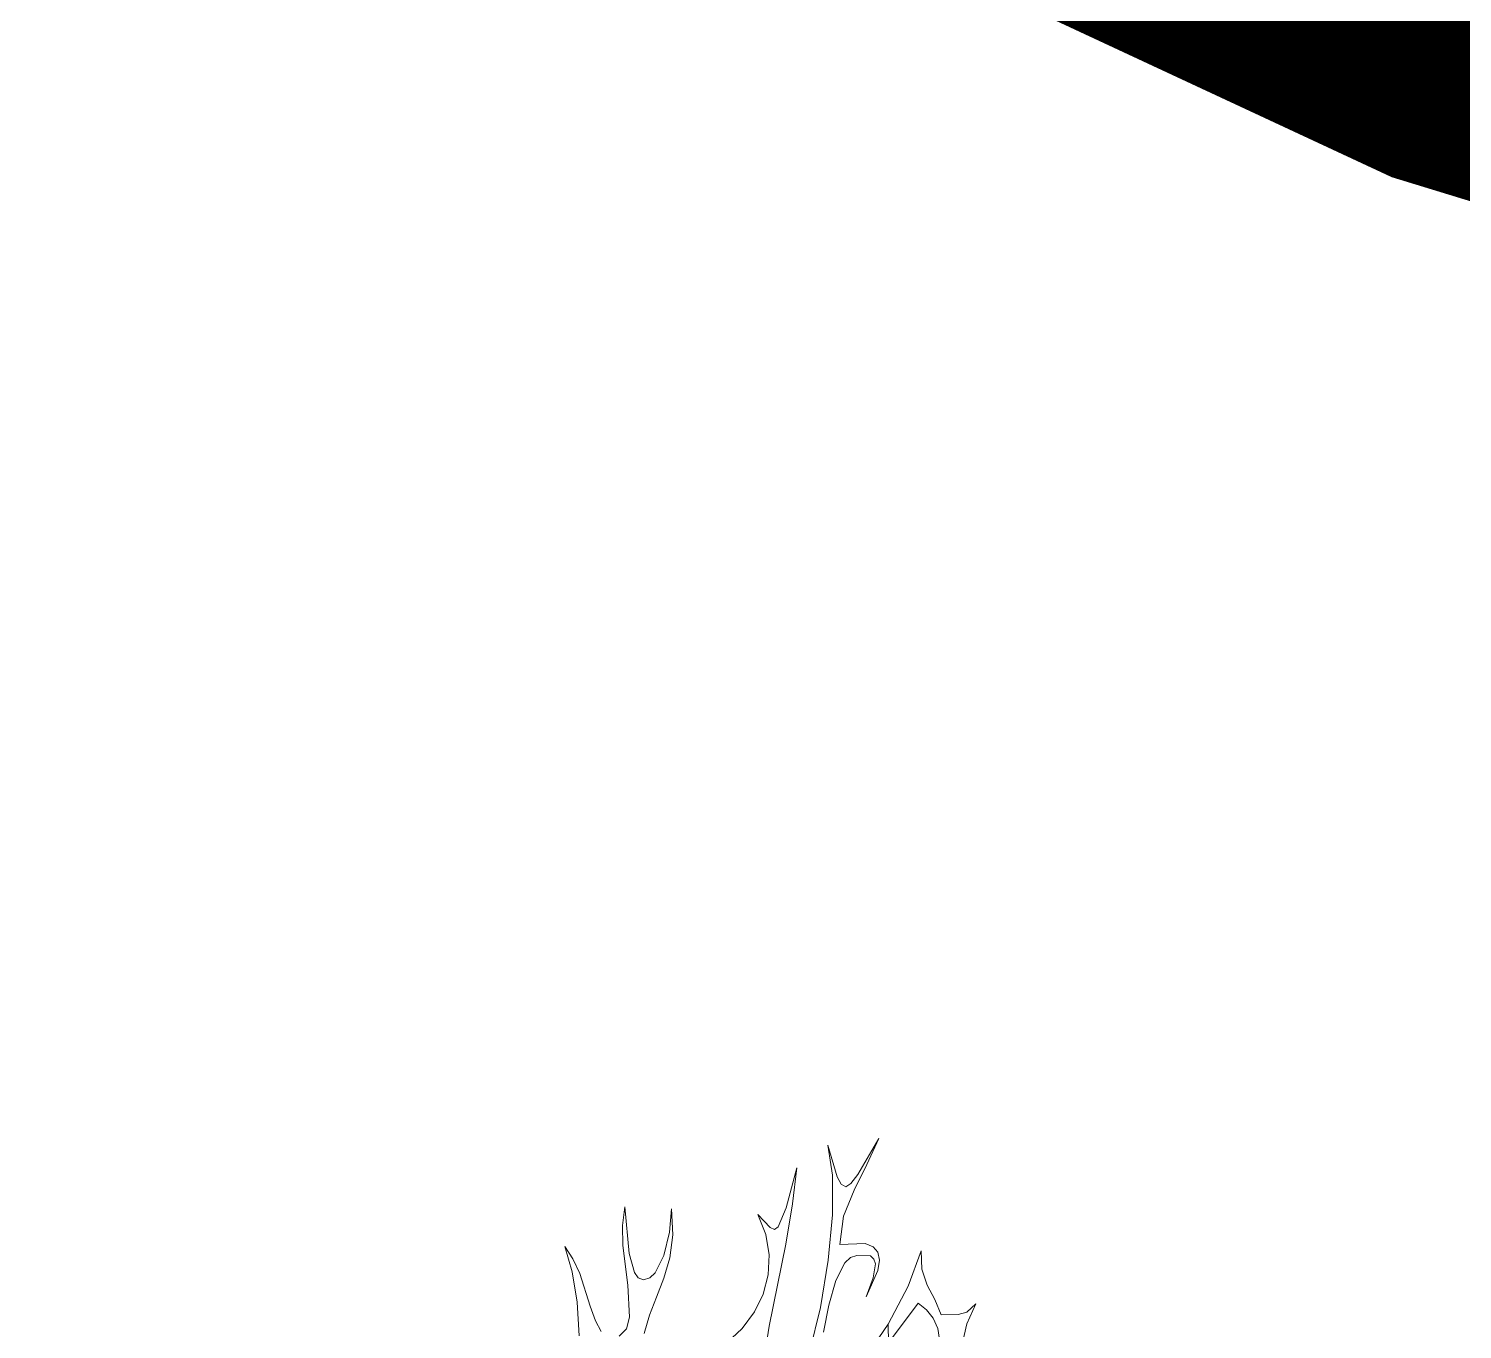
# Model space of a CAD drawing. Header units: inches. Extents: x -340059099 to 1458168, y 1119167 to 1294232938.
# Drawn here: x 470313.1 to 470483.7, y 2617131.2 to 2617285.9 of the extents above; entities that cross this region are included whole.
import ezdxf

# ---------------------------------------------------------------- set-up
doc = ezdxf.new("R2010")
doc.units = ezdxf.units.IN
doc.header["$MEASUREMENT"] = 0
doc.layers.add('Text', color=7, linetype='Continuous')
doc.layers.add('TREE', color=3, linetype='Continuous', lineweight=15)

# ---------------------------------------------------------------- blocks, each defined once
blk = doc.blocks.new('tree2')
at = {"layer": 'TREE'}
for points in [[(5207.1959, 5948.7083), (5207.1956, 5948.7222), (5207.1716, 5948.6871)], [(5207.1488, 5948.7163), (5207.1525, 5948.736), (5207.1577, 5948.7539), (5207.1642, 5948.7665), (5207.1682, 5948.7705), (5207.1728, 5948.772), (5207.1827, 5948.7717), (5207.1851, 5948.7693), (5207.1864, 5948.7659), (5207.1848, 5948.7557), (5207.1796, 5948.7419), (5207.1882, 5948.761), (5207.1894, 5948.7684), (5207.1882, 5948.7742), (5207.1848, 5948.7782), (5207.179, 5948.7807), (5207.1605, 5948.7798), (5207.1633, 5948.8004), (5207.171, 5948.8192), (5207.1802, 5948.8379), (5207.1888, 5948.8567), (5207.1737, 5948.8306), (5207.1685, 5948.8241), (5207.1648, 5948.8216), (5207.1614, 5948.8235), (5207.1586, 5948.829), (5207.1519, 5948.8518), (5207.1553, 5948.8302), (5207.1553, 5948.8013), (5207.1522, 5948.7684), (5207.1466, 5948.7342), (5207.1386, 5948.7018)], [(5207.1017, 5948.6717), (5207.1094, 5948.7206), (5207.1214, 5948.7801), (5207.1263, 5948.8093), (5207.1294, 5948.8355), (5207.1217, 5948.8065), (5207.1158, 5948.7927), (5207.1131, 5948.7908), (5207.11, 5948.7921), (5207.1011, 5948.8016), (5207.1069, 5948.7871), (5207.1094, 5948.7724), (5207.1085, 5948.7579), (5207.1051, 5948.744), (5207.0986, 5948.7311), (5207.0897, 5948.7191), (5207.0786, 5948.7086)], [(5207.0188, 5948.7154), (5207.0225, 5948.7286), (5207.0278, 5948.7416), (5207.033, 5948.7554), (5207.0373, 5948.7702), (5207.0395, 5948.7868), (5207.0386, 5948.8056), (5207.037, 5948.7887), (5207.033, 5948.772), (5207.0268, 5948.7594), (5207.0228, 5948.7557), (5207.0182, 5948.7542), (5207.0145, 5948.7557), (5207.0118, 5948.7597), (5207.0078, 5948.7733), (5207.0047, 5948.8072), (5207.0031, 5948.7936), (5207.0034, 5948.7791), (5207.0068, 5948.7505), (5207.0081, 5948.7271), (5207.0059, 5948.7188), (5207.0007, 5948.7135)], [(5206.9877, 5948.7169), (5206.9834, 5948.7246), (5206.9797, 5948.7351), (5206.972, 5948.7588), (5206.9671, 5948.7696), (5206.9613, 5948.7785), (5206.9665, 5948.76), (5206.9702, 5948.7382), (5206.9717, 5948.7138)], [(5207.2495, 5948.7086), (5207.2526, 5948.7225), (5207.259, 5948.7369), (5207.2526, 5948.7308), (5207.2464, 5948.7292), (5207.2341, 5948.7289), (5207.2295, 5948.74), (5207.2239, 5948.7505), (5207.2199, 5948.7619), (5207.2196, 5948.7754), (5207.2101, 5948.7496), (5207.1956, 5948.7222), (5207.1959, 5948.7086), (5207.2172, 5948.7373), (5207.2233, 5948.7326), (5207.2282, 5948.7265), (5207.2316, 5948.7191), (5207.2329, 5948.7111)]]:
    blk.add_lwpolyline(points, dxfattribs=at)

msp = doc.modelspace()

# ---------------------------------------------------------------- linework, layer by layer
at = {"layer": 'Text', "color": 1, "const_width": 50}
msp.add_lwpolyline([(468504.7, 2617650.43), (468758.29, 2617609.73), (469015.42, 2617608.02), (469266.01, 2617577.63), (469574.91, 2617559.73), (469746.46, 2617532.64), (470013.32, 2617461.49), (470261.64, 2617395.29), (470484.24, 2617291.64), (470711.29, 2617222.14), (471067.43, 2617113.13), (471185.46, 2617077), (471342.54, 2617070.9), (471405.33, 2617051.11), (471578.56, 2616861.23)], dxfattribs=at)
at = {"layer": 'Text', "color": 1}
msp.add_circle((469844, 2616428.5), 81808.03, dxfattribs=at)

# ---------------------------------------------------------------- block references
at = {"layer": 'TREE', "color": 3, "xscale": 164.188119242317, "yscale": 164.1881192402798, "zscale": 164.1881192413053}
msp.add_blockref('tree2', (-384544.31, 1640422.29), dxfattribs=at)

doc.saveas('drawing.dxf')
